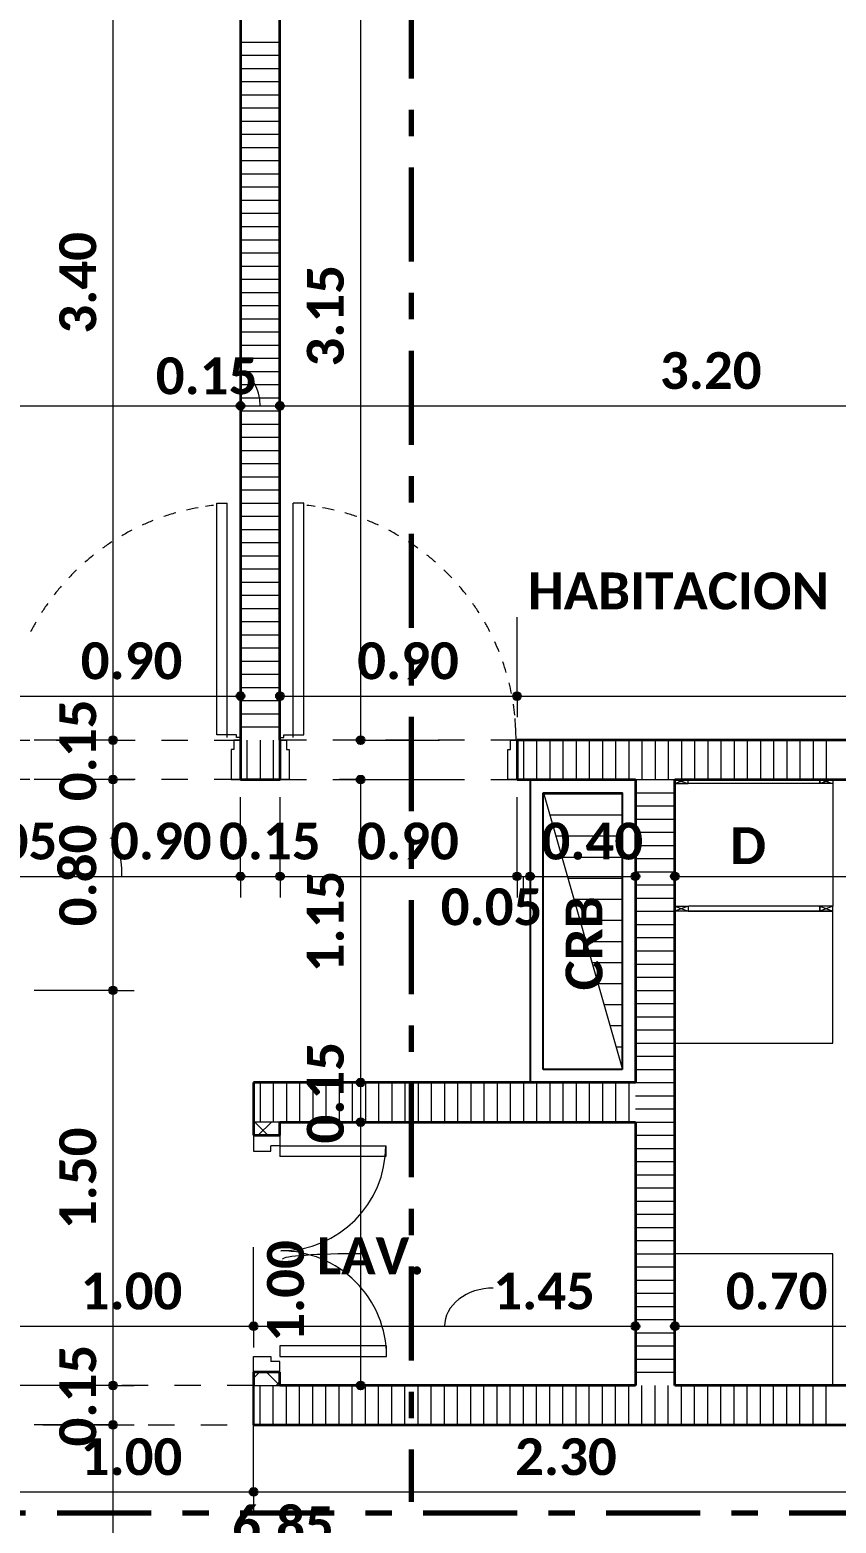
# Model space of a CAD drawing. Header units: metres. Extents: x -144 to 1000, y -717 to 29.
# Drawn here: x 703.88 to 706.94, y -554.65 to -548.98 of the extents above; entities that cross this region are included whole.
import ezdxf

# ---------------------------------------------------------------- set-up
doc = ezdxf.new("R2010")
doc.units = ezdxf.units.M
for name, pattern in [('Basculante', [0.11625, 0.075, -0.04125]), ('Dash Dot 3_16_', [0.595313, 0.357187, -0.119063, 0, -0.119063]), ('Derribado', [0.36, 0.24, -0.12]), ('Trazo', [0.45, 0.225, -0.225])]:
    doc.linetypes.add(name, pattern=pattern)
doc.layers.get('0').update_dxf_attribs({"color": 1})
for name, color, linetype, lineweight in [('A-ANNO-DIMS', 1, 'Continuous', 9), ('A-DETL-GENF', 1, 'Continuous', 9), ('A-DETL-MEDM', 1, 'Continuous', 30), ('A-DETL-THIN', 1, 'Continuous', 9), ('A-DOOR', 1, 'Continuous', 9), ('A-DOOR-FRAM', 1, 'Continuous', 9), ('A-DOOR-HDLN', 1, 'Trazo', 20), ('A-FLOR', 2, 'Continuous', 9), ('A-GENM', 1, 'Continuous', 9), ('A-WALL', 4, 'Continuous', 9), ('G-ANNO-SYMB', 1, 'Continuous', 9), ('G-ANNO-TEXT', 2, 'Continuous', 9), ('I-FURN', 2, 'Continuous', 9)]:
    doc.layers.add(name, color=color, linetype=linetype, lineweight=lineweight)
doc.layers.add('A-WALL-PATT', color=7, linetype='Continuous', lineweight=35, true_color=0x9c9c9c)
doc.styles.add('Calibri_B', font='calibrib.ttf', dxfattribs={"height": 0.165})
doc.styles.add('Calibri_B_4', font='calibrib.ttf', dxfattribs={"height": 0.1125})

# ---------------------------------------------------------------- blocks, each defined once
blk = doc.blocks.new('S')
at = {"layer": 'A-ANNO-DIMS', "lineweight": 25}
h = blk.add_hatch(color=256, dxfattribs=at)
edge = h.paths.add_edge_path()
edge.add_arc((693.9494, -489.6295), 0.015, 0, 360)
h = blk.add_hatch(color=256, dxfattribs=at)
edge = h.paths.add_edge_path()
edge.add_arc((693.9494, -489.6295), 0.015, 0, 360)
h = blk.add_hatch(color=256, dxfattribs=at)
edge = h.paths.add_edge_path()
edge.add_arc((694.0994, -489.6295), 0.015, 0, 360)
h = blk.add_hatch(color=256, dxfattribs=at)
edge = h.paths.add_edge_path()
edge.add_arc((694.0994, -489.6295), 0.015, 0, 360)
h = blk.add_hatch(color=256, dxfattribs=at)
edge = h.paths.add_edge_path()
edge.add_arc((693.9494, -490.7314), 0.015, 0, 360)
h = blk.add_hatch(color=256, dxfattribs=at)
edge = h.paths.add_edge_path()
edge.add_arc((694.0994, -490.7314), 0.015, 0, 360)
h = blk.add_hatch(color=256, dxfattribs=at)
edge = h.paths.add_edge_path()
edge.add_arc((694.9997, -490.7314), 0.015, 0, 360)
h = blk.add_hatch(color=256, dxfattribs=at)
edge = h.paths.add_edge_path()
edge.add_arc((694.9997, -490.7314), 0.015, 0, 360)
h = blk.add_hatch(color=256, dxfattribs=at)
edge = h.paths.add_edge_path()
edge.add_arc((693.4653, -490.8986), 0.015, 0, 360)
h = blk.add_hatch(color=256, dxfattribs=at)
edge = h.paths.add_edge_path()
edge.add_arc((693.4653, -490.8986), 0.015, 0, 360)
h = blk.add_hatch(color=256, dxfattribs=at)
edge = h.paths.add_edge_path()
edge.add_arc((694.4057, -490.8986), 0.015, 0, 360)
h = blk.add_hatch(color=256, dxfattribs=at)
edge = h.paths.add_edge_path()
edge.add_arc((693.4653, -491.0486), 0.015, 0, 360)
h = blk.add_hatch(color=256, dxfattribs=at)
edge = h.paths.add_edge_path()
edge.add_arc((693.4653, -491.0486), 0.015, 0, 360)
h = blk.add_hatch(color=256, dxfattribs=at)
edge = h.paths.add_edge_path()
edge.add_arc((694.4057, -491.0486), 0.015, 0, 360)
h = blk.add_hatch(color=256, dxfattribs=at)
edge = h.paths.add_edge_path()
edge.add_arc((693.9494, -491.4158), 0.015, 0, 360)
h = blk.add_hatch(color=256, dxfattribs=at)
edge = h.paths.add_edge_path()
edge.add_arc((693.9494, -491.4158), 0.015, 0, 360)
h = blk.add_hatch(color=256, dxfattribs=at)
edge = h.paths.add_edge_path()
edge.add_arc((694.0997, -491.4158), 0.015, 0, 360)
h = blk.add_hatch(color=256, dxfattribs=at)
edge = h.paths.add_edge_path()
edge.add_arc((694.0997, -491.4158), 0.015, 0, 360)
h = blk.add_hatch(color=256, dxfattribs=at)
edge = h.paths.add_edge_path()
edge.add_arc((694.9997, -491.4158), 0.015, 0, 360)
h = blk.add_hatch(color=256, dxfattribs=at)
edge = h.paths.add_edge_path()
edge.add_arc((694.9997, -491.4158), 0.015, 0, 360)
h = blk.add_hatch(color=256, dxfattribs=at)
edge = h.paths.add_edge_path()
edge.add_arc((695.0494, -491.4158), 0.015, 0, 360)
h = blk.add_hatch(color=256, dxfattribs=at)
edge = h.paths.add_edge_path()
edge.add_arc((695.0494, -491.4158), 0.015, 0, 360)
h = blk.add_hatch(color=256, dxfattribs=at)
edge = h.paths.add_edge_path()
edge.add_arc((695.4494, -491.4158), 0.015, 0, 360)
h = blk.add_hatch(color=256, dxfattribs=at)
edge = h.paths.add_edge_path()
edge.add_arc((695.5994, -491.4158), 0.015, 0, 360)
h = blk.add_hatch(color=256, dxfattribs=at)
edge = h.paths.add_edge_path()
edge.add_arc((693.4653, -491.8486), 0.015, 0, 360)
h = blk.add_hatch(color=256, dxfattribs=at)
edge = h.paths.add_edge_path()
edge.add_arc((693.4653, -491.8486), 0.015, 0, 360)
h = blk.add_hatch(color=256, dxfattribs=at)
edge = h.paths.add_edge_path()
edge.add_arc((694.4057, -492.1986), 0.015, 0, 360)
h = blk.add_hatch(color=256, dxfattribs=at)
edge = h.paths.add_edge_path()
edge.add_arc((694.4057, -492.1986), 0.015, 0, 360)
h = blk.add_hatch(color=256, dxfattribs=at)
edge = h.paths.add_edge_path()
edge.add_arc((694.4057, -492.3486), 0.015, 0, 360)
h = blk.add_hatch(color=256, dxfattribs=at)
edge = h.paths.add_edge_path()
edge.add_arc((694.4057, -492.3486), 0.015, 0, 360)
h = blk.add_hatch(color=256, dxfattribs=at)
edge = h.paths.add_edge_path()
edge.add_arc((693.9992, -493.1241), 0.015, 0, 360)
h = blk.add_hatch(color=256, dxfattribs=at)
edge = h.paths.add_edge_path()
edge.add_arc((693.9992, -493.1241), 0.015, 0, 360)
h = blk.add_hatch(color=256, dxfattribs=at)
edge = h.paths.add_edge_path()
edge.add_arc((695.4494, -493.1241), 0.015, 0, 360)
h = blk.add_hatch(color=256, dxfattribs=at)
edge = h.paths.add_edge_path()
edge.add_arc((695.5994, -493.1241), 0.015, 0, 360)
h = blk.add_hatch(color=256, dxfattribs=at)
edge = h.paths.add_edge_path()
edge.add_arc((693.4653, -493.3486), 0.015, 0, 360)
h = blk.add_hatch(color=256, dxfattribs=at)
edge = h.paths.add_edge_path()
edge.add_arc((693.4653, -493.3486), 0.015, 0, 360)
h = blk.add_hatch(color=256, dxfattribs=at)
edge = h.paths.add_edge_path()
edge.add_arc((694.4057, -493.3486), 0.015, 0, 360)
h = blk.add_hatch(color=256, dxfattribs=at)
edge = h.paths.add_edge_path()
edge.add_arc((693.4653, -493.4986), 0.015, 0, 360)
h = blk.add_hatch(color=256, dxfattribs=at)
edge = h.paths.add_edge_path()
edge.add_arc((693.4653, -493.4986), 0.015, 0, 360)
h = blk.add_hatch(color=256, dxfattribs=at)
edge = h.paths.add_edge_path()
edge.add_arc((693.9992, -493.7531), 0.015, 0, 360)
h = blk.add_hatch(color=256, dxfattribs=at)
edge = h.paths.add_edge_path()
edge.add_arc((693.9992, -493.7531), 0.015, 0, 360)
at = {"layer": 'A-ANNO-DIMS'}
for p, q in [((693.4653, -490.8986), (693.4653, -487.4988)), ((694.4057, -487.7488), (694.4057, -490.8986)), ((693.9494, -489.6295), (693.9494, -489.3295)), ((693.9494, -489.6295), (693.9494, -489.3295)), ((694.0994, -489.6295), (694.0994, -489.3295)), ((694.0994, -489.6295), (694.0994, -489.3295)), ((689.9494, -489.6295), (693.9494, -489.6295)), ((693.9494, -489.6295), (693.9494, -489.7095)), ((693.9494, -489.6295), (694.0994, -489.6295)), ((693.9494, -489.6295), (693.9494, -489.7095)), ((694.0994, -489.6295), (694.0994, -489.7095)), ((694.0994, -489.6295), (697.2992, -489.6295)), ((694.0994, -489.6295), (694.0994, -489.7095)), ((693.9494, -490.7314), (693.9494, -490.4314)), ((694.0994, -490.7314), (694.0994, -490.4314)), ((694.9997, -490.7314), (694.9997, -490.4314)), ((694.9997, -490.7314), (694.9997, -490.4314)), ((693.0494, -490.7314), (693.9494, -490.7314)), ((693.9494, -490.7314), (693.9494, -490.8114)), ((694.0994, -490.7314), (694.9997, -490.7314)), ((694.0994, -490.7314), (694.0994, -490.8114)), ((694.9997, -490.7314), (694.9997, -490.8114)), ((694.9997, -490.7314), (697.9993, -490.7314)), ((694.9997, -490.7314), (694.9997, -490.8114)), ((693.4653, -490.8986), (693.1653, -490.8986)), ((693.4653, -490.8986), (693.1653, -490.8986)), ((693.4653, -491.0486), (693.4653, -490.8986)), ((693.4653, -490.8986), (693.5453, -490.8986)), ((693.4653, -490.8986), (693.5453, -490.8986)), ((694.4057, -490.8986), (694.3257, -490.8986)), ((694.4057, -490.8986), (694.7057, -490.8986)), ((693.4653, -491.0486), (693.1653, -491.0486)), ((693.4653, -491.0486), (693.1653, -491.0486)), ((693.4653, -491.8486), (693.4653, -491.0486)), ((693.4653, -491.0486), (693.5453, -491.0486)), ((693.4653, -491.0486), (693.5453, -491.0486)), ((694.4057, -491.0486), (694.3257, -491.0486)), ((694.4057, -491.0486), (694.4057, -492.1986)), ((694.4057, -491.0486), (694.7057, -491.0486)), ((693.9494, -491.4158), (693.9494, -491.1158)), ((693.9494, -491.4158), (693.9494, -491.1158)), ((694.0997, -491.4158), (694.0997, -491.1158)), ((694.0997, -491.4158), (694.0997, -491.1158)), ((694.9997, -491.4158), (694.9997, -491.1158)), ((694.9997, -491.4158), (694.9997, -491.1158)), ((695.0494, -491.4158), (695.0494, -491.1158)), ((695.0494, -491.4158), (695.0494, -491.1158)), ((695.5994, -491.4158), (695.5994, -491.1158)), ((693.0494, -491.4158), (693.9494, -491.4158)), ((693.9494, -491.4158), (693.9494, -491.4958)), ((693.9494, -491.4158), (694.0997, -491.4158)), ((693.9494, -491.4158), (693.9494, -491.4958)), ((694.0997, -491.4158), (694.0997, -491.4958)), ((694.0997, -491.4158), (694.9997, -491.4158)), ((694.0997, -491.4158), (694.0997, -491.4958)), ((694.9997, -491.4158), (694.9997, -491.4958)), ((694.9997, -491.4158), (695.0494, -491.4158)), ((694.9997, -491.4158), (694.9997, -491.4958)), ((695.0494, -491.4158), (695.0494, -491.4958)), ((695.0494, -491.4158), (695.4494, -491.4158)), ((695.0494, -491.4158), (695.0494, -491.4958)), ((695.4494, -491.4158), (695.4494, -491.4958)), ((695.5994, -491.4158), (697.9993, -491.4158)), ((695.5994, -491.4158), (695.5994, -491.4958)), ((693.4653, -491.8486), (693.1653, -491.8486)), ((693.4653, -491.8486), (693.1653, -491.8486)), ((693.4653, -493.3486), (693.4653, -491.8486)), ((693.4653, -491.8486), (693.5453, -491.8486)), ((693.4653, -491.8486), (693.5453, -491.8486)), ((694.4057, -492.1986), (694.3257, -492.1986)), ((694.4057, -492.1986), (694.3257, -492.1986)), ((694.4057, -492.1986), (694.7057, -492.1986)), ((694.4057, -492.1986), (694.4057, -492.3486)), ((694.4057, -492.1986), (694.7057, -492.1986)), ((694.4057, -492.3486), (694.3257, -492.3486)), ((694.4057, -492.3486), (694.3257, -492.3486)), ((694.4057, -492.3486), (694.7057, -492.3486)), ((694.4057, -492.3486), (694.4057, -493.3486)), ((694.4057, -492.3486), (694.7057, -492.3486)), ((693.9992, -493.1241), (693.9992, -492.8241)), ((693.9992, -493.1241), (693.9992, -492.8241)), ((695.4494, -493.1241), (695.4494, -492.8241)), ((695.5994, -493.1241), (695.5994, -492.8241)), ((692.9992, -493.1241), (693.9992, -493.1241)), ((693.9992, -493.1241), (693.9992, -493.2041)), ((693.9992, -493.1241), (695.4494, -493.1241)), ((693.9992, -493.1241), (693.9992, -493.2041)), ((695.4494, -493.1241), (695.4494, -493.2041)), ((695.5994, -493.1241), (696.2994, -493.1241)), ((695.5994, -493.1241), (695.5994, -493.2041)), ((693.4653, -493.3486), (693.1653, -493.3486)), ((693.4653, -493.3486), (693.1653, -493.3486)), ((693.4653, -493.4986), (693.4653, -493.3486)), ((693.4653, -493.3486), (693.5453, -493.3486)), ((693.4653, -493.3486), (693.5453, -493.3486)), ((694.4057, -493.3486), (694.3257, -493.3486)), ((694.4057, -493.3486), (694.7057, -493.3486)), ((693.9992, -493.7531), (693.9992, -493.4531)), ((693.9992, -493.7531), (693.9992, -493.4531)), ((693.4653, -493.4986), (693.1653, -493.4986)), ((693.4653, -493.4986), (693.1653, -493.4986)), ((693.4653, -493.4986), (693.5453, -493.4986)), ((693.4653, -496.4985), (693.4653, -493.4986)), ((693.4653, -493.4986), (693.5453, -493.4986)), ((692.9992, -493.7531), (693.9992, -493.7531)), ((693.9992, -493.7531), (693.9992, -493.8331)), ((693.9992, -493.7531), (696.2994, -493.7531)), ((693.9992, -493.7531), (693.9992, -493.8331))]:
    blk.add_line(p, q, dxfattribs=at)
at = {"layer": 'A-ANNO-DIMS', "linetype": 'Derribado'}
blk.add_line((695.4494, -491.4158), (695.4494, -491.1158), dxfattribs=at)
at = {"layer": 'A-ANNO-DIMS', "lineweight": 25}
for centre in [(693.9494, -489.6295), (693.9494, -489.6295), (694.0994, -489.6295), (694.0994, -489.6295), (693.9494, -490.7314), (694.0994, -490.7314), (694.9997, -490.7314), (694.9997, -490.7314), (693.4653, -490.8986), (693.4653, -490.8986), (694.4057, -490.8986), (693.4653, -491.0486), (693.4653, -491.0486), (694.4057, -491.0486), (693.9494, -491.4158), (693.9494, -491.4158), (694.0997, -491.4158), (694.0997, -491.4158), (694.9997, -491.4158), (694.9997, -491.4158), (695.0494, -491.4158), (695.0494, -491.4158), (695.4494, -491.4158), (695.5994, -491.4158), (693.4653, -491.8486), (693.4653, -491.8486), (694.4057, -492.1986), (694.4057, -492.1986), (694.4057, -492.3486), (694.4057, -492.3486), (693.9992, -493.1241), (693.9992, -493.1241), (695.4494, -493.1241), (695.5994, -493.1241), (693.4653, -493.3486), (693.4653, -493.3486), (694.4057, -493.3486), (693.4653, -493.4986), (693.4653, -493.4986), (693.9992, -493.7531), (693.9992, -493.7531)]:
    blk.add_circle(centre, 0.015, dxfattribs=at)
at = {"layer": 'A-ANNO-DIMS'}
for centre, major_axis, ratio, start_param, end_param in [((693.9412, -489.6295), (0, 0.1251), 0.664781, 4.712389, 6.283185), ((693.454, -491.4158), (0, 0.1451), 0.313063, 4.712389, 6.283185), ((695.0235, -491.4158), (0, 0.1043), 0.01033, 3.141593, 4.712389), ((694.4057, -492.8696), (0.2966, 0), 0.070971, 1.570796, 3.141593), ((694.9096, -493.1241), (0.1853, 0), 0.783107, 1.570796, 3.141593)]:
    blk.add_ellipse(centre, major_axis=major_axis, ratio=ratio, start_param=start_param, end_param=end_param, dxfattribs=at)
at = {"layer": 'A-DETL-GENF', "linetype": 'Basculante'}
for p, q in [((693.0494, -490.8986), (693.9494, -490.8986)), ((693.9494, -490.8986), (693.9494, -491.0486)), ((694.0997, -490.8986), (694.0997, -491.0486)), ((694.9997, -490.8986), (694.0997, -490.8986)), ((694.9997, -491.0486), (694.9997, -490.8986)), ((693.9494, -491.0486), (693.0494, -491.0486)), ((694.0997, -491.0486), (694.9997, -491.0486)), ((693.9992, -493.3486), (692.9992, -493.3486)), ((692.9992, -493.4986), (693.9992, -493.4986))]:
    blk.add_line(p, q, dxfattribs=at)
at = {"layer": 'A-DETL-GENF', "color": 251, "true_color": 0x535353}
for p, q in [((695.1008, -491.1026), (695.3994, -491.1026)), ((695.1237, -491.1826), (695.3995, -491.1826)), ((695.1466, -491.2626), (695.3995, -491.2626)), ((695.1694, -491.3426), (695.3995, -491.3426)), ((695.1923, -491.4226), (695.3995, -491.4226)), ((695.2151, -491.5026), (695.3995, -491.5026)), ((695.238, -491.5826), (695.3995, -491.5826)), ((695.2608, -491.6626), (695.3996, -491.6626)), ((695.2837, -491.7426), (695.3996, -491.7426)), ((695.3066, -491.8226), (695.3996, -491.8226)), ((695.3294, -491.9026), (695.3996, -491.9026)), ((695.3523, -491.9826), (695.3996, -491.9826)), ((695.3751, -492.0626), (695.3996, -492.0626)), ((695.398, -492.1426), (695.3997, -492.1426))]:
    blk.add_line(p, q, dxfattribs=at)
at = {"layer": 'A-DETL-MEDM'}
blk.add_line((693.9992, -493.4986), (693.9992, -493.3486), dxfattribs=at)
at = {"layer": 'A-DETL-THIN'}
for p, q in [((695.3997, -491.0986), (695.0997, -491.0986)), ((695.0997, -491.0986), (695.3997, -492.1486)), ((695.3997, -492.1486), (695.3997, -491.0986))]:
    blk.add_line(p, q, dxfattribs=at)
at = {"layer": 'A-DOOR', "lineweight": 15}
for p, q in [((693.8594, -489.9986), (693.8994, -489.9986)), ((693.8594, -490.8786), (693.8594, -489.9986)), ((693.8994, -490.8886), (693.8994, -489.9986)), ((694.1897, -489.9986), (694.1497, -489.9986)), ((694.1497, -490.8886), (694.1497, -489.9986)), ((694.1897, -490.8786), (694.1897, -489.9986)), ((693.9344, -490.8786), (693.8594, -490.8786)), ((693.9344, -490.8886), (693.9344, -490.8786)), ((693.9494, -490.8886), (693.9344, -490.8886)), ((694.0997, -490.8886), (694.1147, -490.8886)), ((694.1147, -490.8786), (694.1897, -490.8786)), ((694.1147, -490.8886), (694.1147, -490.8786)), ((694.0992, -492.4389), (694.0992, -492.4789)), ((694.0992, -492.4389), (694.5013, -492.4389)), ((694.5013, -492.4789), (694.0992, -492.4789)), ((694.5013, -492.4389), (694.5013, -492.4789)), ((694.0992, -493.1986), (694.0992, -493.2386)), ((694.5042, -493.1986), (694.0992, -493.1986)), ((694.5042, -493.2386), (694.5042, -493.1986)), ((694.0992, -493.2386), (694.5042, -493.2386))]:
    blk.add_line(p, q, dxfattribs=at)
at = {"layer": 'A-DOOR'}
for p, q in [((693.9494, -490.8986), (693.9494, -491.0486)), ((694.0997, -490.8986), (694.0997, -491.0486))]:
    blk.add_line(p, q, dxfattribs=at)
for centre, radius, start, end in [((693.9479, -490.8965), 0.8947, 105.8316, 108.8857), ((693.9479, -490.8965), 0.8947, 100.2582, 103.1511), ((693.9479, -490.8965), 0.8947, 100.2582, 103.1511), ((693.9479, -490.8965), 0.8947, 96.4594, 98.45), ((694.1012, -490.8965), 0.8947, 81.55, 83.5406), ((694.1012, -490.8965), 0.8947, 76.8489, 79.7418), ((694.1012, -490.8965), 0.8947, 76.8489, 79.7418), ((694.1012, -490.8965), 0.8947, 71.1143, 74.1684), ((693.9479, -490.8965), 0.8947, 117.366, 120.1622), ((693.9479, -490.8965), 0.8947, 111.7283, 114.5549), ((694.1012, -490.8965), 0.8947, 65.4451, 68.2717), ((694.1012, -490.8965), 0.8947, 59.8378, 62.634), ((693.9479, -490.8965), 0.8947, 122.9441, 125.7122), ((694.1012, -490.8965), 0.8947, 54.2878, 57.0559), ((693.9479, -490.8965), 0.8947, 128.4672, 131.2097), ((694.1012, -490.8965), 0.8947, 48.7903, 51.5328), ((693.9479, -490.8965), 0.8947, 133.9406, 136.6605), ((694.1012, -490.8965), 0.8947, 43.3395, 46.0594), ((693.9479, -490.8965), 0.8947, 139.3702, 142.0705), ((694.1012, -490.8965), 0.8947, 37.9295, 40.6298), ((693.9479, -490.8965), 0.8947, 144.7622, 147.4462), ((694.1012, -490.8965), 0.8947, 32.5538, 35.2378), ((693.9479, -490.8965), 0.8947, 150.1233, 152.7944), ((694.1012, -490.8965), 0.8947, 27.2056, 29.8767), ((694.1012, -490.8965), 0.8947, 21.8777, 24.5395), ((694.1012, -490.8965), 0.8947, 16.5629, 19.2191), ((694.1012, -490.8965), 0.8947, 11.2538, 13.9081), ((694.1012, -490.8965), 0.8947, 5.9429, 8.5991), ((694.1012, -490.8965), 0.8947, 0, 5.1398), ((694.1026, -492.4389), 0.3987, 270, 0), ((694.1033, -493.2386), 0.4009, 0, 90.0948)]:
    blk.add_arc(centre, radius, start, end, dxfattribs=at)
at = {"layer": 'A-DOOR-FRAM'}
for p, q in [((693.9494, -490.8986), (693.9244, -490.8986)), ((693.9244, -490.8986), (693.9244, -490.9336)), ((694.0997, -490.8986), (694.1247, -490.8986)), ((694.1247, -490.8986), (694.1247, -490.9336)), ((694.9747, -490.8986), (694.9997, -490.8986)), ((694.9747, -490.9336), (694.9747, -490.8986)), ((693.9244, -490.9336), (693.9144, -490.9336)), ((693.9144, -490.9336), (693.9144, -491.0486)), ((694.1247, -490.9336), (694.1347, -490.9336)), ((694.1347, -490.9336), (694.1347, -491.0486)), ((694.9647, -490.9336), (694.9747, -490.9336)), ((694.9647, -491.0486), (694.9647, -490.9336)), ((693.9144, -491.0486), (693.9494, -491.0486)), ((694.1347, -491.0486), (694.0997, -491.0486)), ((694.9997, -491.0486), (694.9647, -491.0486)), ((693.9992, -492.3986), (693.9992, -492.4586)), ((694.0992, -492.3986), (693.9992, -492.3986)), ((694.0992, -492.3986), (694.0992, -492.4389)), ((693.9992, -492.4586), (694.0642, -492.4586)), ((694.0642, -492.4586), (694.0642, -492.4389)), ((694.0992, -492.4389), (694.0642, -492.4389)), ((693.9992, -493.2386), (694.0642, -493.2386)), ((693.9992, -493.2986), (693.9992, -493.2386)), ((694.0642, -493.2386), (694.0642, -493.2582)), ((694.0992, -493.2582), (694.0642, -493.2582)), ((694.0992, -493.2986), (694.0992, -493.2582)), ((694.0992, -493.2986), (693.9992, -493.2986))]:
    blk.add_line(p, q, dxfattribs=at)
at = {"layer": 'A-DOOR-HDLN'}
blk.add_line((694.9997, -491.0486), (694.9997, -490.8986), dxfattribs=at)
at = {"layer": 'A-FLOR'}
for p, q in [((696.1994, -491.5486), (695.5994, -491.5486)), ((696.1994, -492.0486), (696.1994, -491.5486)), ((695.5994, -492.0486), (696.1994, -492.0486)), ((696.1994, -492.8486), (695.5994, -492.8486)), ((696.1994, -493.3486), (696.1994, -492.8486))]:
    blk.add_line(p, q, dxfattribs=at)
at = {"layer": 'A-GENM', "lineweight": 25}
for p, q in [((695.4494, -491.0486), (695.0494, -491.0486)), ((695.0494, -491.0486), (695.0494, -492.1986)), ((695.4494, -492.1986), (695.4494, -491.0486)), ((695.0994, -491.0986), (695.3994, -491.0986)), ((695.0994, -492.1486), (695.0994, -491.0986)), ((695.3994, -491.0986), (695.3994, -492.1486)), ((695.3994, -492.1486), (695.0994, -492.1486)), ((695.0494, -492.1986), (695.4494, -492.1986))]:
    blk.add_line(p, q, dxfattribs=at)
at = {"layer": 'A-WALL', "lineweight": 35}
for p, q in [((693.9494, -487.4988), (693.9494, -491.0486)), ((694.0994, -490.8986), (694.0994, -487.7488)), ((694.0997, -490.8986), (694.0994, -490.8986)), ((694.0997, -491.0486), (694.0997, -490.8986)), ((697.9993, -490.8986), (694.9997, -490.8986)), ((694.9997, -490.8986), (694.9997, -491.0486)), ((693.9494, -491.0486), (694.0997, -491.0486)), ((694.9997, -491.0486), (695.4494, -491.0486)), ((695.4494, -491.0486), (695.4494, -492.1986)), ((695.5994, -491.0486), (697.9993, -491.0486)), ((695.5994, -493.3486), (695.5994, -491.0486)), ((695.4494, -492.1986), (693.9992, -492.1986)), ((693.9992, -492.1986), (693.9992, -492.3986)), ((694.0992, -492.3486), (695.4494, -492.3486)), ((694.0992, -492.3986), (694.0992, -492.3486)), ((695.4494, -492.3486), (695.4494, -493.3486)), ((693.9992, -492.3986), (694.0992, -492.3986)), ((693.9992, -493.2986), (693.9992, -493.3486)), ((694.0992, -493.2986), (693.9992, -493.2986)), ((694.0992, -493.3486), (694.0992, -493.2986)), ((695.4494, -493.3486), (694.0992, -493.3486)), ((696.2994, -493.3486), (695.5994, -493.3486)), ((693.9992, -493.4986), (696.2994, -493.4986))]:
    blk.add_line(p, q, dxfattribs=at)
at = {"layer": 'A-WALL'}
for p, q in [((694.0992, -492.3486), (693.9992, -492.3486)), ((693.9992, -493.3486), (694.0992, -493.3486))]:
    blk.add_line(p, q, dxfattribs=at)
at = {"layer": 'A-WALL-PATT', "color": 8, "lineweight": 5, "true_color": 0x727272}
for p, q in [((693.9494, -488.2486), (694.0991, -488.2486)), ((693.9494, -488.2986), (694.0991, -488.2986)), ((693.9494, -488.3486), (694.0991, -488.3486)), ((693.9494, -488.3986), (694.0991, -488.3986)), ((693.9494, -488.4486), (694.0991, -488.4486)), ((693.9494, -488.4986), (694.0991, -488.4986)), ((693.9494, -488.5486), (694.0991, -488.5486)), ((693.9494, -488.5986), (694.0991, -488.5986)), ((693.9494, -488.6486), (694.0991, -488.6486)), ((693.9494, -488.6986), (694.0992, -488.6986)), ((693.9494, -488.7486), (694.0992, -488.7486)), ((693.9494, -488.7986), (694.0992, -488.7986)), ((693.9494, -488.8486), (694.0992, -488.8486)), ((693.9494, -488.8986), (694.0992, -488.8986)), ((693.9494, -488.9486), (694.0992, -488.9486)), ((693.9494, -488.9986), (694.0992, -488.9986)), ((693.9494, -489.0486), (694.0992, -489.0486)), ((693.9494, -489.0986), (694.0992, -489.0986)), ((693.9494, -489.1486), (694.0992, -489.1486)), ((693.9494, -489.1986), (694.0992, -489.1986)), ((693.9494, -489.2486), (694.0992, -489.2486)), ((693.9494, -489.2986), (694.0992, -489.2986)), ((693.9494, -489.3486), (694.0992, -489.3486)), ((693.9494, -489.3986), (694.0992, -489.3986)), ((693.9494, -489.4486), (694.0992, -489.4486)), ((693.9494, -489.4986), (694.0993, -489.4986)), ((693.9494, -489.5486), (694.0993, -489.5486)), ((693.9494, -489.5986), (694.0993, -489.5986)), ((693.9494, -489.6486), (694.0993, -489.6486)), ((693.9494, -489.6986), (694.0993, -489.6986)), ((693.9494, -489.7486), (694.0993, -489.7486)), ((693.9494, -489.7986), (694.0993, -489.7986)), ((693.9494, -489.8486), (694.0993, -489.8486)), ((693.9494, -489.8986), (694.0993, -489.8986)), ((693.9494, -489.9486), (694.0993, -489.9486)), ((693.9494, -489.9986), (694.0993, -489.9986)), ((693.9494, -490.0486), (694.0993, -490.0486)), ((693.9494, -490.0986), (694.0993, -490.0986)), ((693.9494, -490.1486), (694.0993, -490.1486)), ((693.9494, -490.1986), (694.0993, -490.1986)), ((693.9494, -490.2486), (694.0994, -490.2486)), ((693.9494, -490.2986), (694.0994, -490.2986)), ((693.9494, -490.3486), (694.0994, -490.3486)), ((693.9494, -490.3986), (694.0994, -490.3986)), ((693.9494, -490.4486), (694.0994, -490.4486)), ((693.9494, -490.4986), (694.0994, -490.4986)), ((693.9494, -490.5486), (694.0994, -490.5486)), ((693.9494, -490.5986), (694.0994, -490.5986)), ((693.9494, -490.6486), (694.0994, -490.6486)), ((693.9494, -490.6986), (694.0994, -490.6986)), ((693.9494, -490.7486), (694.0994, -490.7486)), ((693.9494, -490.7986), (694.0994, -490.7986)), ((693.9494, -490.8486), (694.0994, -490.8486)), ((693.974, -490.8986), (693.974, -491.0486)), ((694.024, -490.8986), (694.024, -491.0486)), ((694.074, -490.8986), (694.074, -491.0486)), ((695.024, -490.8986), (695.024, -491.0486)), ((695.074, -490.8986), (695.074, -491.0486)), ((695.124, -490.8986), (695.124, -491.0486)), ((695.174, -490.8986), (695.174, -491.0486)), ((695.224, -490.8986), (695.224, -491.0486)), ((695.274, -490.8986), (695.274, -491.0486)), ((695.324, -490.8986), (695.324, -491.0486)), ((695.374, -490.8986), (695.374, -491.0486)), ((695.424, -490.8986), (695.424, -491.0486)), ((695.474, -490.8986), (695.474, -491.0486)), ((695.524, -490.8986), (695.524, -491.0486)), ((695.574, -490.8986), (695.574, -491.0486)), ((695.624, -490.8986), (695.624, -491.0486)), ((695.674, -490.8986), (695.674, -491.0486)), ((695.724, -490.8986), (695.724, -491.0486)), ((695.774, -490.8986), (695.774, -491.0486)), ((695.824, -490.8986), (695.824, -491.0486)), ((695.874, -490.8986), (695.874, -491.0486)), ((695.924, -490.8986), (695.924, -491.0486)), ((695.974, -490.8986), (695.974, -491.0486)), ((696.024, -490.8986), (696.024, -491.0486)), ((696.074, -490.8986), (696.074, -491.0486)), ((696.124, -490.8986), (696.124, -491.0486)), ((696.174, -490.8986), (696.174, -491.0486)), ((695.4494, -491.0486), (695.5994, -491.0486)), ((695.4494, -491.0986), (695.5994, -491.0986)), ((695.4494, -491.1486), (695.5994, -491.1486)), ((695.4494, -491.1986), (695.5994, -491.1986)), ((695.4494, -491.2486), (695.5994, -491.2486)), ((695.4494, -491.2986), (695.5994, -491.2986)), ((695.4494, -491.3486), (695.5994, -491.3486)), ((695.4494, -491.3986), (695.5994, -491.3986)), ((695.4494, -491.4486), (695.5994, -491.4486)), ((695.4494, -491.4986), (695.5994, -491.4986)), ((695.4494, -491.5486), (695.5994, -491.5486)), ((695.4494, -491.5986), (695.5994, -491.5986)), ((695.4494, -491.6486), (695.5994, -491.6486)), ((695.4494, -491.6986), (695.5994, -491.6986)), ((695.4494, -491.7486), (695.5994, -491.7486)), ((695.4494, -491.7986), (695.5994, -491.7986)), ((695.4494, -491.8486), (695.5994, -491.8486)), ((695.4494, -491.8986), (695.5994, -491.8986)), ((695.4494, -491.9486), (695.5994, -491.9486)), ((695.4494, -491.9986), (695.5994, -491.9986)), ((695.4494, -492.0486), (695.5994, -492.0486)), ((695.4494, -492.0986), (695.5994, -492.0986)), ((695.4494, -492.1486), (695.5994, -492.1486)), ((694.024, -492.1986), (694.024, -492.3486)), ((694.074, -492.1986), (694.074, -492.3486)), ((694.124, -492.1986), (694.124, -492.3486)), ((694.174, -492.1986), (694.174, -492.3486)), ((694.224, -492.1986), (694.224, -492.3486)), ((694.274, -492.1986), (694.274, -492.3486)), ((694.324, -492.1986), (694.324, -492.3486)), ((694.374, -492.1986), (694.374, -492.3486)), ((694.424, -492.1986), (694.424, -492.3486)), ((694.474, -492.1986), (694.474, -492.3486)), ((694.524, -492.1986), (694.524, -492.3486)), ((694.574, -492.1986), (694.574, -492.3486)), ((694.624, -492.1986), (694.624, -492.3486)), ((694.674, -492.1986), (694.674, -492.3486)), ((694.724, -492.1986), (694.724, -492.3486)), ((694.774, -492.1986), (694.774, -492.3486)), ((694.824, -492.1986), (694.824, -492.3486)), ((694.874, -492.1986), (694.874, -492.3486)), ((694.924, -492.1986), (694.924, -492.3486)), ((694.974, -492.1986), (694.974, -492.3486)), ((695.024, -492.1986), (695.024, -492.3486)), ((695.074, -492.1986), (695.074, -492.3486)), ((695.124, -492.1986), (695.124, -492.3486)), ((695.174, -492.1986), (695.174, -492.3486)), ((695.224, -492.1986), (695.224, -492.3486)), ((695.274, -492.1986), (695.274, -492.3486)), ((695.324, -492.1986), (695.324, -492.3486)), ((695.374, -492.1986), (695.374, -492.3486)), ((695.424, -492.1986), (695.424, -492.3486)), ((695.4494, -492.1986), (695.5994, -492.1986)), ((695.4494, -492.2486), (695.5994, -492.2486)), ((695.4494, -492.2986), (695.5994, -492.2986)), ((695.4494, -492.3486), (695.5994, -492.3486)), ((695.4494, -492.3986), (695.5994, -492.3986)), ((695.4494, -492.4486), (695.5994, -492.4486)), ((695.4494, -492.4986), (695.5994, -492.4986)), ((695.4494, -492.5486), (695.5994, -492.5486)), ((695.4494, -492.5986), (695.5994, -492.5986)), ((695.4494, -492.6486), (695.5994, -492.6486)), ((695.4494, -492.6986), (695.5994, -492.6986)), ((695.4494, -492.7486), (695.5994, -492.7486)), ((695.4494, -492.7986), (695.5994, -492.7986)), ((695.4494, -492.8486), (695.5994, -492.8486)), ((695.4494, -492.8986), (695.5994, -492.8986)), ((695.4494, -492.9486), (695.5994, -492.9486)), ((695.4494, -492.9986), (695.5994, -492.9986)), ((695.4494, -493.0486), (695.5994, -493.0486)), ((695.4494, -493.0986), (695.5994, -493.0986)), ((695.4494, -493.1486), (695.5994, -493.1486)), ((695.4494, -493.1986), (695.5994, -493.1986)), ((695.4494, -493.2486), (695.5994, -493.2486)), ((695.4494, -493.2986), (695.5994, -493.2986)), ((694.024, -493.4986), (694.024, -493.3486)), ((694.074, -493.4986), (694.074, -493.3486)), ((694.124, -493.4986), (694.124, -493.3486)), ((694.174, -493.4986), (694.174, -493.3486)), ((694.224, -493.4986), (694.224, -493.3486)), ((694.274, -493.4986), (694.274, -493.3486)), ((694.324, -493.4986), (694.324, -493.3486)), ((694.374, -493.4986), (694.374, -493.3486)), ((694.424, -493.4986), (694.424, -493.3486)), ((694.474, -493.4986), (694.474, -493.3486)), ((694.524, -493.4986), (694.524, -493.3486)), ((694.574, -493.4986), (694.574, -493.3486)), ((694.624, -493.4986), (694.624, -493.3486)), ((694.674, -493.4986), (694.674, -493.3486)), ((694.724, -493.4986), (694.724, -493.3486)), ((694.774, -493.4986), (694.774, -493.3486)), ((694.824, -493.4986), (694.824, -493.3486)), ((694.874, -493.4986), (694.874, -493.3486)), ((694.924, -493.4986), (694.924, -493.3486)), ((694.974, -493.4986), (694.974, -493.3486)), ((695.024, -493.4986), (695.024, -493.3486)), ((695.074, -493.4986), (695.074, -493.3486)), ((695.124, -493.4986), (695.124, -493.3486)), ((695.174, -493.4986), (695.174, -493.3486)), ((695.224, -493.4986), (695.224, -493.3486)), ((695.274, -493.4986), (695.274, -493.3486)), ((695.324, -493.4986), (695.324, -493.3486)), ((695.374, -493.4986), (695.374, -493.3486)), ((695.424, -493.4986), (695.424, -493.3486)), ((695.474, -493.4986), (695.474, -493.3486)), ((695.524, -493.4986), (695.524, -493.3486)), ((695.574, -493.4986), (695.574, -493.3486)), ((695.624, -493.4986), (695.624, -493.3486)), ((695.674, -493.4986), (695.674, -493.3486)), ((695.724, -493.4986), (695.724, -493.3486)), ((695.774, -493.4986), (695.774, -493.3486)), ((695.824, -493.4986), (695.824, -493.3486)), ((695.874, -493.4986), (695.874, -493.3486)), ((695.924, -493.4986), (695.924, -493.3486)), ((695.974, -493.4986), (695.974, -493.3486)), ((696.024, -493.4986), (696.024, -493.3486)), ((696.074, -493.4986), (696.074, -493.3486)), ((696.124, -493.4986), (696.124, -493.3486)), ((696.174, -493.4986), (696.174, -493.3486))]:
    blk.add_line(p, q, dxfattribs=at)
at = {"layer": 'A-WALL-PATT', "color": 8, "lineweight": 5, "true_color": 0x747474}
for p, q in [((694.0535, -492.3986), (694.0035, -492.3486)), ((694.0167, -492.3986), (694.0667, -492.3486)), ((693.9992, -493.3211), (694.0218, -493.2986)), ((694.0984, -493.3486), (694.0484, -493.2986)), ((694.0849, -493.3486), (694.0992, -493.3342))]:
    blk.add_line(p, q, dxfattribs=at)
at = {"layer": 'G-ANNO-SYMB', "linetype": 'Dash Dot 3_16_', "lineweight": 70}
for p, q in [((694.5972, -485.9435), (694.5972, -493.7903)), ((692.5573, -493.8329), (701.317, -493.8329))]:
    blk.add_line(p, q, dxfattribs=at)
at = {"layer": 'I-FURN'}
for p, q in [((695.6494, -491.0486), (695.5994, -491.0636)), ((695.5994, -491.0486), (695.6494, -491.0636)), ((695.6494, -491.0486), (695.5994, -491.0486)), ((695.5994, -491.0486), (695.5994, -491.0636)), ((695.5994, -491.0636), (695.5994, -491.5286)), ((695.5994, -491.0636), (695.6494, -491.0636)), ((695.6494, -491.0486), (696.1494, -491.0486)), ((695.6494, -491.0636), (695.6494, -491.0486)), ((695.6494, -491.0636), (695.6494, -491.0486)), ((696.1494, -491.0636), (695.6494, -491.0636)), ((696.1494, -491.0486), (696.1494, -491.0636)), ((696.1994, -491.0486), (696.1494, -491.0636)), ((696.1494, -491.0486), (696.1994, -491.0636)), ((696.1494, -491.0486), (696.1994, -491.0486)), ((696.1494, -491.0636), (696.1494, -491.0486)), ((696.1994, -491.0636), (696.1494, -491.0636)), ((696.1994, -491.0486), (696.1994, -491.0636)), ((696.1994, -491.0636), (696.1994, -491.5286)), ((695.6494, -491.5286), (695.5994, -491.5486)), ((695.5994, -491.5286), (695.6494, -491.5486)), ((695.5994, -491.5486), (695.5994, -491.5286)), ((695.5994, -491.5286), (695.6494, -491.5286)), ((695.6494, -491.5286), (695.6494, -491.5486)), ((695.6494, -491.5286), (695.6494, -491.5486)), ((696.1518, -491.5286), (695.6518, -491.5286)), ((696.1494, -491.5486), (696.1494, -491.5286)), ((696.1994, -491.5286), (696.1494, -491.5486)), ((696.1494, -491.5286), (696.1994, -491.5486)), ((696.1994, -491.5286), (696.1494, -491.5286)), ((696.1494, -491.5286), (696.1494, -491.5486)), ((696.1994, -491.5486), (696.1994, -491.5286)), ((695.6494, -491.5486), (695.5994, -491.5486)), ((695.6494, -491.5486), (696.1494, -491.5486)), ((696.1494, -491.5486), (696.1994, -491.5486))]:
    blk.add_line(p, q, dxfattribs=at)
at = {"layer": 'A-ANNO-DIMS', "char_height": 0.14, "width": 0.376134, "attachment_point": 1, "rotation": 90, "line_spacing_factor": 1.158048, "style": 'Calibri_B_4'}
for s, insert in [('3.40', (693.2613, -489.3554)), ('3.15', (694.2016, -489.4804)), ('0.15', (693.2613, -491.1303)), ('0.80', (693.2613, -491.6053)), ('1.15', (694.2016, -491.7803)), ('0.15', (694.2016, -492.4303)), ('1.50', (693.2613, -492.7553)), ('1.00', (694.0502, -493.183)), ('0.15', (693.2613, -493.5803))]:
    blk.add_mtext(s, dxfattribs=dict(at, insert=insert))
at = {"layer": 'A-ANNO-DIMS', "char_height": 0.14, "width": 0.376134, "attachment_point": 1, "line_spacing_factor": 1.158048, "style": 'Calibri_B_4'}
for s, insert in [('3.20', (695.5426, -489.4255)), ('0.15', (693.6278, -489.4454)), ('0.90', (693.3427, -490.5273)), ('0.90', (694.3928, -490.5273)), ('0.05', (692.8676, -491.2118)), ('0.90', (693.454, -491.2118)), ('0.15', (693.8678, -491.2118)), ('0.90', (694.3929, -491.2118)), ('0.40', (695.0927, -491.2118)), ('0.05', (694.71, -491.4612)), ('1.00', (693.3425, -492.9201)), ('1.45', (694.9096, -492.9201)), ('0.70', (695.7927, -492.9201)), ('1.00', (693.3425, -493.5491)), ('2.30', (694.9926, -493.5491)), ('6.85', (693.9178, -493.8073))]:
    blk.add_mtext(s, dxfattribs=dict(at, insert=insert))
at = {"layer": 'G-ANNO-TEXT', "style": 'Calibri_B'}
for s, p in [('HABITACION', (695.0409, -490.4022)), ('D', (695.8095, -491.3695)), ('LAV.', (694.2406, -492.9267))]:
    blk.add_text(s, height=0.14, dxfattribs=at).set_placement(p)
blk.add_text('CRB', height=0.14, rotation=90, dxfattribs=at).set_placement((695.3242, -491.8487))

msp = doc.modelspace()

# ---------------------------------------------------------------- block references
at = {"color": 3}
msp.add_blockref('S', (10.7329, -60.7772), dxfattribs=at)

doc.saveas('drawing.dxf')
